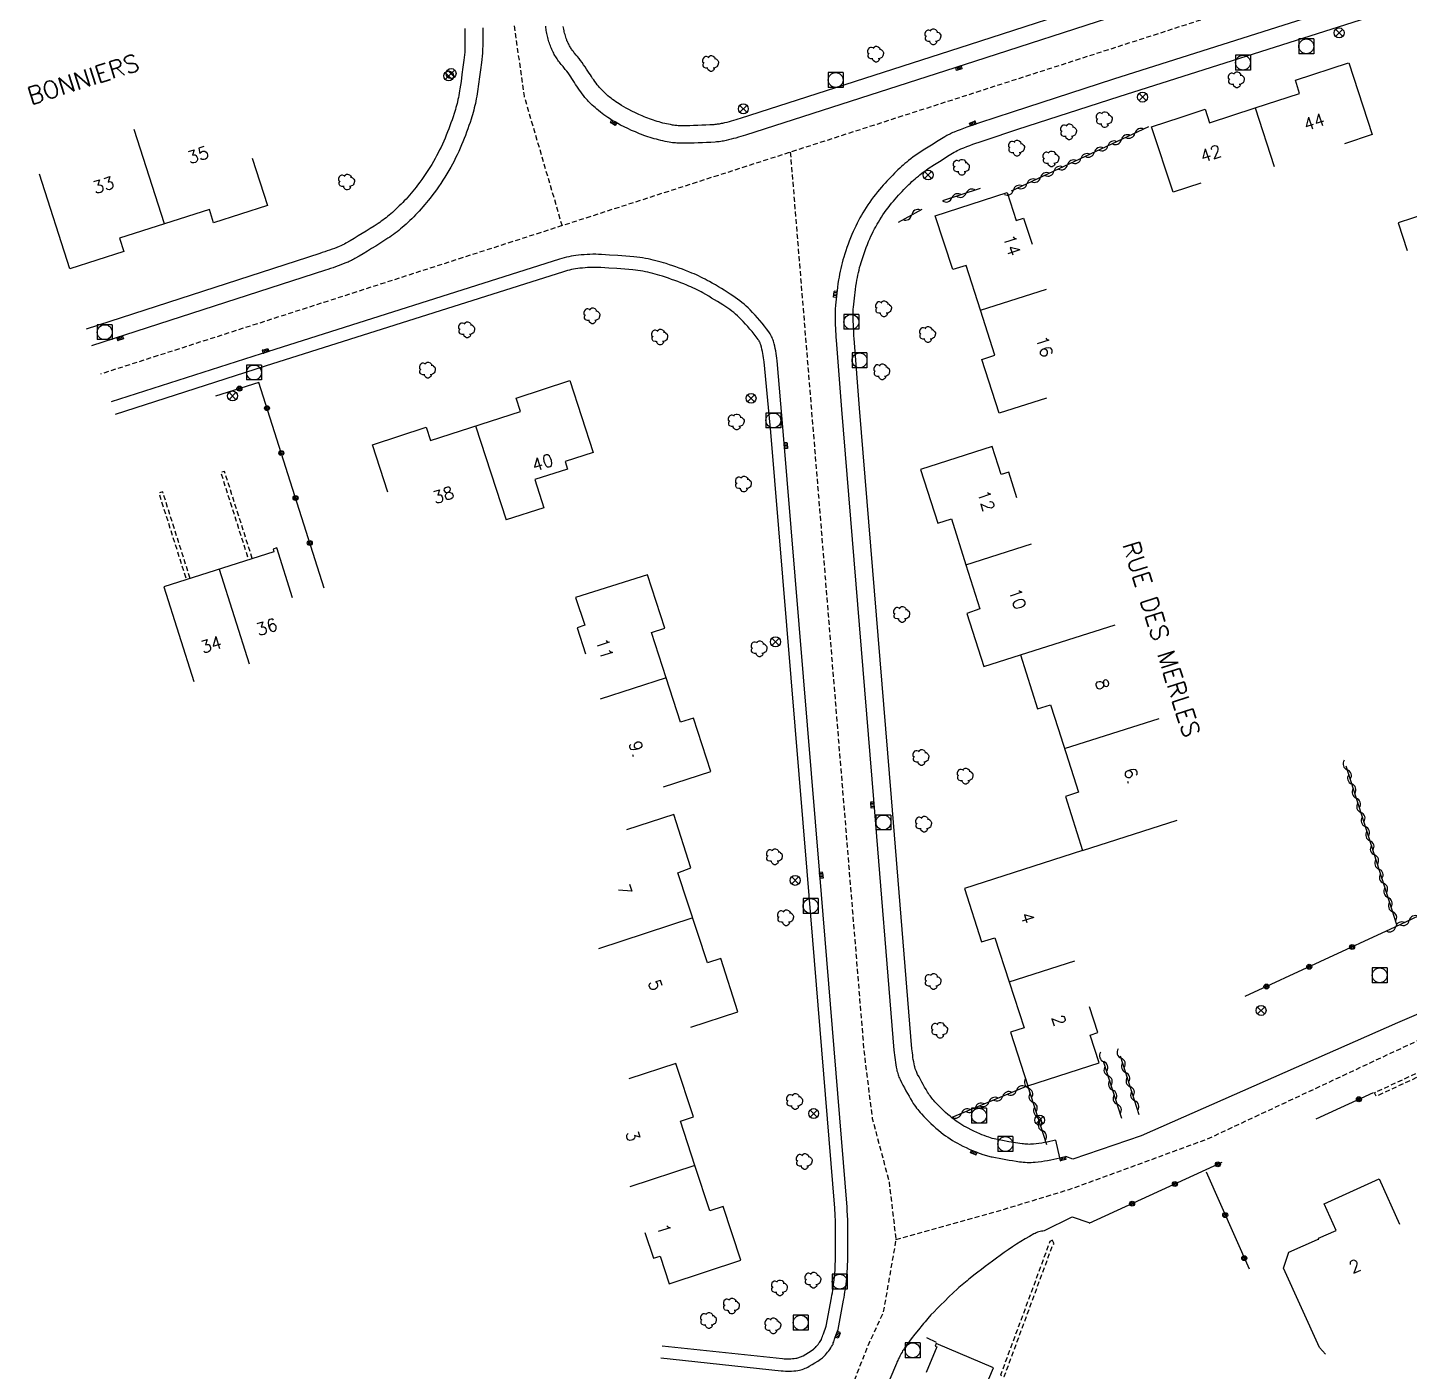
# Model space of a CAD drawing. Header units: millimetres. Extents: x 111000 to 112001, y 129999 to 131000.
# Drawn here: x 111517.4 to 111656.5, y 130112.9 to 130248.2 of the extents above; entities that cross this region are included whole.
import ezdxf
from ezdxf.enums import TextEntityAlignment as Align

# ---------------------------------------------------------------- set-up
doc = ezdxf.new("R2010")
doc.units = ezdxf.units.MM
doc.linetypes.add('DASHED', pattern=[0.75, 0.5, -0.25])
doc.layers.get('0').update_dxf_attribs({"linetype": 'CONTINUOUS'})
for name, color, linetype in [('W0001', 6, 'DASHED'), ('W0008', 7, 'CONTINUOUS'), ('W0100', 7, 'CONTINUOUS'), ('W0112', 1, 'DASHED'), ('W0300', 7, 'CONTINUOUS'), ('W0310', 3, 'CONTINUOUS'), ('W0322', 7, 'CONTINUOUS'), ('W0400', 7, 'CONTINUOUS'), ('W0420', 7, 'CONTINUOUS'), ('W0469', 7, 'CONTINUOUS'), ('W0989', 7, 'CONTINUOUS'), ('W0991', 7, 'CONTINUOUS'), ('W1102', 7, 'CONTINUOUS')]:
    doc.layers.add(name, color=color, linetype=linetype)
doc.styles.get("Standard").update_dxf_attribs({"font": 'romans.shx', "width": 0.85})

# ---------------------------------------------------------------- blocks, each defined once
blk = doc.blocks.new('T420')
for p, q in [((0.75, 0.75), (-0.75, 0.75)), ((-0.75, 0.75), (-0.75, -0.75)), ((0.75, 0.75), (0.75, -0.75)), ((0.75, -0.75), (-0.75, -0.75))]:
    blk.add_line(p, q)
blk.add_ellipse((0, 0), major_axis=(-0.53, 0.53), ratio=1, start_param=3.926991, end_param=10.210176)
blk = doc.blocks.new('T400')
for p, q in [((-0.15, 0.3), (0.15, 0.3)), ((-0.15, -0.25), (-0.15, 0.3)), ((-0.15, 0.15), (0.15, 0.15)), ((-0.15, 0), (0.15, 0)), ((0.15, 0.3), (0.15, -0.25)), ((-0.15, -0.15), (0.15, -0.15)), ((-0.15, -0.25), (-0.15, -0.3)), ((-0.15, -0.3), (0.15, -0.3)), ((0.15, -0.3), (0.15, -0.25))]:
    blk.add_line(p, q)
blk = doc.blocks.new('T300')
for p, q in [((-0.8, 0.51), (-0.86, 0.34)), ((-0.86, 0.34), (-0.86, 0.17)), ((-0.86, 0.17), (-0.74, 0.06)), ((-0.69, 0.63), (-0.8, 0.51)), ((-0.8, -0.06), (-0.74, 0.06)), ((-0.74, 0.06), (-0.69, 0.11)), ((-0.57, 0.69), (-0.69, 0.63)), ((-0.46, 0.69), (-0.57, 0.69)), ((-0.29, 0.63), (-0.46, 0.69)), ((-0.29, 0.63), (-0.17, 0.74)), ((-0.23, 0.57), (-0.29, 0.63)), ((-0.17, 0.74), (-0.06, 0.8)), ((-0.06, 0.8), (0.06, 0.8)), ((0.06, 0.8), (0.23, 0.74)), ((0.23, 0.74), (0.34, 0.63)), ((0.34, 0.63), (0.4, 0.51)), ((0.46, 0.46), (0.34, 0.46)), ((0.4, 0.51), (0.4, 0.46)), ((0.57, 0.4), (0.46, 0.46)), ((0.57, 0.4), (0.69, 0.29)), ((0.69, 0.29), (0.74, 0.17)), ((0.74, 0.06), (0.69, -0.17)), ((0.74, 0.17), (0.74, 0.06)), ((-0.8, -0.17), (-0.8, -0.06)), ((-0.8, -0.23), (-0.8, -0.17)), ((-0.74, -0.34), (-0.8, -0.23)), ((-0.69, -0.4), (-0.74, -0.34)), ((-0.51, -0.46), (-0.69, -0.4)), ((-0.4, -0.46), (-0.51, -0.46)), ((-0.4, -0.46), (-0.34, -0.46)), ((-0.34, -0.46), (-0.34, -0.4)), ((-0.34, -0.51), (-0.34, -0.46)), ((-0.29, -0.63), (-0.34, -0.51)), ((-0.17, -0.74), (-0.29, -0.63)), ((-0.06, -0.8), (-0.17, -0.74)), ((0.06, -0.8), (-0.06, -0.8)), ((0.17, -0.74), (0.06, -0.8)), ((0.23, -0.69), (0.17, -0.74)), ((0.29, -0.46), (0.23, -0.46)), ((0.29, -0.63), (0.23, -0.69)), ((0.46, -0.4), (0.29, -0.46)), ((0.34, -0.51), (0.29, -0.63)), ((0.34, -0.51), (0.34, -0.46)), ((0.57, -0.34), (0.46, -0.4)), ((0.63, -0.29), (0.57, -0.34)), ((0.69, -0.17), (0.63, -0.29))]:
    blk.add_line(p, q)
blk = doc.blocks.new('t310o')
at = {"color": 0, "linetype": 'Continuous'}
for centre, start, end in [((-0.5, 0.38), 216.8699, 323.1304), ((0.5, -0.37), 36.8699, 143.1303)]:
    blk.add_arc(centre, 0.625, start, end, dxfattribs=at)
blk = doc.blocks.new('t322o')
at = {"color": 0, "linetype": 'Continuous'}
for radius in [0.25, 0.15]:
    blk.add_circle((0, 0), radius, dxfattribs=at)
blk = doc.blocks.new('T469')
at = {"color": 0, "linetype": 'Continuous', "flags": 128}
for points in [[(-0.35, 0.35), (0.35, -0.35)], [(-0.35, -0.35), (0.35, 0.35)]]:
    blk.add_lwpolyline(points, dxfattribs=at)
at = {"color": 0, "linetype": 'Continuous'}
blk.add_circle((0, 0), 0.5, dxfattribs=at)

msp = doc.modelspace()

# ---------------------------------------------------------------- linework, layer by layer
at = {"layer": 'W0001', "flags": 128}
for points in [[(111856.39, 130285.29), (111815.18, 130292.75), (111796.51, 130295.05), (111791.85, 130295.08), (111781.75, 130294.33), (111772.28, 130292.6), (111762.96, 130289.95), (111716.38, 130274.98), (111611.76, 130241.31), (111547.17, 130220.5), (111524.71, 130213.29)], [(111604.77, 130126.14), (111614.76, 130128.93), (111622.22, 130131.19), (111636.1, 130136.26), (111658.3, 130146.65), (111674.67, 130153.71), (111686.1, 130159.33), (111709.58, 130170.4), (111712.23, 130171.65), (111713.79, 130172.32), (111721.79, 130175.19), (111728.62, 130176.11), (111731.23, 130176.85), (111730.59, 130178.73), (111736.84, 130180.55), (111744.61, 130182.8), (111749.47, 130185.55), (111752.51, 130190.05), (111753.79, 130194.16), (111755.3, 130198.39), (111759.48, 130215.96), (111761.72, 130222.97), (111764.43, 130229.57), (111767.46, 130235.16), (111779.43, 130252.07), (111792.17, 130267.81), (111801.76, 130279.77), (111804.73, 130284.11), (111806.26, 130287.11), (111808.53, 130289.96), (111809.85, 130291.74), (111811.47, 130293.21)], [(111566.34, 130248.35), (111567.34, 130241.26), (111571.16, 130228.23)], [(111594.14, 130235.63), (111601.56, 130144.97), (111602.39, 130138.34), (111604.08, 130131.96), (111604.77, 130126.14), (111603.49, 130118.79), (111601.94, 130115.45), (111597.5, 130104.1), (111583.9, 130071.89)]]:
    msp.add_lwpolyline(points, dxfattribs=at)
at = {"layer": 'W0008', "flags": 128}
for points in [[(111655.73, 130260.57), (111612.15, 130246.45), (111589.1, 130239.02), (111588.87, 130238.95), (111588.65, 130238.89), (111588.43, 130238.82), (111588.2, 130238.76), (111587.98, 130238.7), (111587.75, 130238.64), (111587.53, 130238.58), (111587.3, 130238.53), (111587.19, 130238.51), (111587.09, 130238.49), (111586.98, 130238.47), (111586.87, 130238.45), (111586.77, 130238.44), (111586.66, 130238.42), (111586.55, 130238.41), (111586.44, 130238.4), (111586.04, 130238.38), (111585.63, 130238.36), (111585.23, 130238.34), (111584.82, 130238.32), (111584.41, 130238.31), (111584.01, 130238.3), (111583.6, 130238.29), (111583.2, 130238.29), (111583.08, 130238.29), (111582.96, 130238.29), (111582.85, 130238.3), (111582.73, 130238.31), (111582.61, 130238.32), (111582.5, 130238.33), (111582.38, 130238.35), (111582.27, 130238.37), (111582.07, 130238.41), (111581.88, 130238.44), (111581.69, 130238.48), (111581.5, 130238.53), (111581.31, 130238.57), (111581.12, 130238.62), (111580.93, 130238.68), (111580.75, 130238.73), (111580.55, 130238.79), (111580.36, 130238.85), (111580.17, 130238.92), (111579.98, 130238.99), (111579.79, 130239.06), (111579.61, 130239.13), (111579.42, 130239.2), (111579.23, 130239.28), (111578.89, 130239.43), (111578.54, 130239.59), (111578.2, 130239.76), (111577.87, 130239.93), (111577.62, 130240.06), (111577.38, 130240.2), (111577.14, 130240.34), (111576.91, 130240.49), (111576.74, 130240.6), (111576.58, 130240.71), (111576.41, 130240.83), (111576.25, 130240.95), (111576.09, 130241.07), (111575.94, 130241.19), (111575.78, 130241.32), (111575.63, 130241.45), (111575.52, 130241.54), (111575.42, 130241.64), (111575.32, 130241.74), (111575.22, 130241.84), (111575.12, 130241.94), (111575.02, 130242.05), (111574.93, 130242.16), (111574.84, 130242.27), (111574.71, 130242.42), (111574.59, 130242.58), (111574.47, 130242.74), (111574.35, 130242.91), (111574.23, 130243.07), (111574.12, 130243.24), (111574.01, 130243.41), (111573.9, 130243.58), (111573.77, 130243.8), (111573.63, 130244.01), (111573.48, 130244.23), (111573.33, 130244.44), (111573.18, 130244.65), (111573.03, 130244.86), (111572.87, 130245.06), (111572.71, 130245.26), (111572.6, 130245.39), (111572.42, 130245.61), (111572.36, 130245.68), (111572.3, 130245.76), (111572.24, 130245.84), (111572.18, 130245.92), (111572.12, 130246), (111572.07, 130246.08), (111572.02, 130246.16), (111571.97, 130246.25), (111571.92, 130246.33), (111571.87, 130246.42), (111571.83, 130246.51), (111571.78, 130246.6), (111571.74, 130246.68), (111571.7, 130246.77), (111571.66, 130246.86), (111571.63, 130246.96), (111571.63, 130246.96), (111571.58, 130247.08), (111571.54, 130247.21), (111571.5, 130247.34), (111571.46, 130247.48), (111571.42, 130247.61), (111571.39, 130247.74), (111571.36, 130247.87), (111571.33, 130248.01), (111571.31, 130248.14), (111571.29, 130248.28)], [(111656.27, 130258.89), (111612.69, 130244.77), (111589.64, 130237.35), (111589.39, 130237.27), (111589.15, 130237.2), (111588.91, 130237.13), (111588.67, 130237.06), (111588.42, 130237), (111588.18, 130236.93), (111587.93, 130236.87), (111587.69, 130236.82), (111587.55, 130236.79), (111587.41, 130236.76), (111587.27, 130236.73), (111587.13, 130236.71), (111586.99, 130236.69), (111586.85, 130236.68), (111586.7, 130236.66), (111586.56, 130236.65), (111586.14, 130236.62), (111585.72, 130236.6), (111585.3, 130236.58), (111584.88, 130236.56), (111584.46, 130236.55), (111584.04, 130236.54), (111583.62, 130236.53), (111583.2, 130236.53), (111583.04, 130236.53), (111582.89, 130236.54), (111582.73, 130236.55), (111582.58, 130236.56), (111582.42, 130236.57), (111582.27, 130236.59), (111582.11, 130236.61), (111581.96, 130236.64), (111581.74, 130236.68), (111581.53, 130236.72), (111581.31, 130236.77), (111581.09, 130236.82), (111580.88, 130236.87), (111580.66, 130236.93), (111580.45, 130236.99), (111580.24, 130237.05), (111580.02, 130237.11), (111579.81, 130237.18), (111579.59, 130237.26), (111579.38, 130237.33), (111579.17, 130237.41), (111578.96, 130237.49), (111578.75, 130237.58), (111578.54, 130237.67), (111578.16, 130237.83), (111577.79, 130238.01), (111577.42, 130238.19), (111577.05, 130238.37), (111576.77, 130238.52), (111576.5, 130238.68), (111576.22, 130238.84), (111575.95, 130239.01), (111575.76, 130239.14), (111575.57, 130239.27), (111575.38, 130239.4), (111575.2, 130239.54), (111575.02, 130239.68), (111574.84, 130239.82), (111574.66, 130239.97), (111574.48, 130240.12), (111574.35, 130240.24), (111574.21, 130240.36), (111574.08, 130240.48), (111573.96, 130240.61), (111573.83, 130240.74), (111573.71, 130240.88), (111573.59, 130241.01), (111573.47, 130241.15), (111573.33, 130241.33), (111573.19, 130241.52), (111573.05, 130241.7), (111572.91, 130241.89), (111572.78, 130242.08), (111572.65, 130242.27), (111572.53, 130242.46), (111572.41, 130242.66), (111572.28, 130242.85), (111572.16, 130243.04), (111572.03, 130243.23), (111571.9, 130243.42), (111571.77, 130243.61), (111571.63, 130243.79), (111571.49, 130243.97), (111571.35, 130244.15), (111571.26, 130244.26), (111571.07, 130244.48), (111570.98, 130244.59), (111570.9, 130244.69), (111570.82, 130244.8), (111570.74, 130244.91), (111570.66, 130245.02), (111570.59, 130245.13), (111570.52, 130245.25), (111570.45, 130245.36), (111570.38, 130245.48), (111570.32, 130245.6), (111570.26, 130245.71), (111570.2, 130245.84), (111570.14, 130245.96), (111570.09, 130246.08), (111570.03, 130246.2), (111569.99, 130246.33), (111569.93, 130246.47), (111569.89, 130246.61), (111569.84, 130246.74), (111569.8, 130246.88), (111569.76, 130247.02), (111569.72, 130247.17), (111569.69, 130247.31), (111569.65, 130247.45), (111569.62, 130247.59), (111569.6, 130247.74), (111569.57, 130247.88), (111569.55, 130248.03), (111569.53, 130248.17), (111569.52, 130248.32)], [(111655.37, 130252.1), (111626.68, 130242.99), (111616.46, 130239.68), (111613.19, 130238.6), (111612.87, 130238.49), (111612.54, 130238.37), (111612.22, 130238.26), (111611.9, 130238.14), (111611.57, 130238.02), (111611.25, 130237.9), (111610.93, 130237.78), (111610.62, 130237.65), (111610.49, 130237.6), (111610.37, 130237.55), (111610.25, 130237.49), (111610.14, 130237.43), (111610.02, 130237.37), (111609.9, 130237.31), (111609.79, 130237.25), (111609.68, 130237.18), (111609.01, 130236.77), (111608.34, 130236.35), (111607.68, 130235.93), (111607.02, 130235.5), (111606.77, 130235.33), (111606.52, 130235.15), (111606.28, 130234.97), (111606.04, 130234.79), (111605.86, 130234.64), (111605.68, 130234.49), (111605.5, 130234.33), (111605.33, 130234.18), (111605.15, 130234.02), (111604.98, 130233.86), (111604.81, 130233.69), (111604.64, 130233.53), (111604.45, 130233.33), (111604.25, 130233.13), (111604.06, 130232.93), (111603.87, 130232.73), (111603.68, 130232.52), (111603.5, 130232.31), (111603.31, 130232.1), (111603.13, 130231.89), (111602.92, 130231.64), (111602.72, 130231.39), (111602.52, 130231.13), (111602.33, 130230.87), (111602.14, 130230.61), (111601.96, 130230.34), (111601.78, 130230.07), (111601.61, 130229.8), (111601.45, 130229.54), (111601.29, 130229.28), (111601.14, 130229.01), (111601, 130228.75), (111600.86, 130228.48), (111600.73, 130228.2), (111600.6, 130227.93), (111600.47, 130227.65), (111600.34, 130227.33), (111600.21, 130227.01), (111600.08, 130226.69), (111599.96, 130226.37), (111599.84, 130226.04), (111599.73, 130225.71), (111599.62, 130225.39), (111599.52, 130225.06), (111599.44, 130224.78), (111599.36, 130224.49), (111599.29, 130224.21), (111599.22, 130223.92), (111599.16, 130223.64), (111599.1, 130223.35), (111599.05, 130223.06), (111599, 130222.77), (111598.94, 130222.4), (111598.89, 130222.02), (111598.79, 130221.12), (111598.69, 130220.23), (111598.68, 130220.09), (111598.67, 130219.95), (111598.66, 130219.81), (111598.65, 130219.67), (111598.64, 130219.53), (111598.64, 130219.39), (111598.64, 130219.25), (111598.64, 130219.11), (111598.65, 130218.81), (111598.66, 130218.51), (111598.67, 130218.21), (111598.68, 130217.91), (111598.7, 130217.61), (111598.71, 130217.31), (111598.73, 130217.01), (111598.75, 130216.72), (111599.29, 130209.72), (111602.51, 130170.47), (111604.57, 130145.22), (111604.59, 130144.97), (111604.62, 130144.72), (111604.65, 130144.47), (111604.68, 130144.23), (111604.72, 130143.98), (111604.76, 130143.73), (111604.81, 130143.49), (111604.86, 130143.25), (111604.88, 130143.12), (111604.92, 130142.99), (111604.95, 130142.87), (111604.99, 130142.74), (111605.04, 130142.62), (111605.08, 130142.5), (111605.14, 130142.38), (111605.19, 130142.26), (111605.33, 130141.97), (111605.47, 130141.69), (111605.62, 130141.41), (111605.77, 130141.13), (111605.93, 130140.85), (111606.09, 130140.57), (111606.25, 130140.3), (111606.41, 130140.03), (111606.52, 130139.86), (111606.62, 130139.7), (111606.74, 130139.55), (111606.85, 130139.39), (111606.97, 130139.24), (111607.09, 130139.09), (111607.21, 130138.94), (111607.34, 130138.8), (111607.57, 130138.55), (111607.8, 130138.3), (111608.04, 130138.06), (111608.29, 130137.83), (111608.54, 130137.6), (111608.79, 130137.37), (111609.05, 130137.15), (111609.31, 130136.94), (111609.54, 130136.77), (111609.76, 130136.6), (111609.99, 130136.44), (111610.23, 130136.28), (111610.47, 130136.13), (111610.71, 130135.99), (111610.96, 130135.85), (111611.2, 130135.72), (111611.52, 130135.56), (111611.84, 130135.41), (111612.16, 130135.26), (111612.48, 130135.12), (111612.74, 130135.01), (111613, 130134.9), (111613.26, 130134.81), (111613.52, 130134.71), (111613.64, 130134.67), (111613.76, 130134.64), (111613.88, 130134.6), (111613.99, 130134.57), (111614.11, 130134.54), (111614.23, 130134.51), (111614.35, 130134.48), (111614.47, 130134.46), (111614.81, 130134.39), (111615.15, 130134.33), (111615.49, 130134.26), (111615.83, 130134.2), (111616.17, 130134.15), (111616.52, 130134.09), (111616.86, 130134.03), (111617.2, 130133.98), (111617.4, 130133.96), (111617.59, 130133.94), (111617.79, 130133.92), (111617.99, 130133.91), (111618.19, 130133.91), (111618.39, 130133.91), (111618.58, 130133.92), (111618.78, 130133.94), (111619.1, 130133.97), (111619.41, 130134.01), (111619.73, 130134.06), (111620.04, 130134.11), (111620.35, 130134.17), (111620.66, 130134.23), (111620.97, 130134.3), (111621.28, 130134.38), (111620.88, 130136.14)], [(111620.83, 130136.15), (111620.56, 130136.08), (111620.28, 130136.02), (111620, 130135.96), (111619.73, 130135.91), (111619.45, 130135.86), (111619.17, 130135.82), (111618.89, 130135.79), (111618.61, 130135.76), (111618.46, 130135.75), (111618.32, 130135.74), (111618.18, 130135.73), (111618.04, 130135.74), (111617.89, 130135.74), (111617.75, 130135.75), (111617.61, 130135.77), (111617.47, 130135.79), (111616.81, 130135.89), (111616.15, 130136), (111615.49, 130136.12), (111614.83, 130136.25), (111614.65, 130136.29), (111614.47, 130136.33), (111614.29, 130136.38), (111614.11, 130136.44), (111613.89, 130136.52), (111613.66, 130136.61), (111613.43, 130136.7), (111613.21, 130136.79), (111612.91, 130136.92), (111612.62, 130137.06), (111612.33, 130137.2), (111612.04, 130137.35), (111611.83, 130137.46), (111611.62, 130137.57), (111611.42, 130137.69), (111611.22, 130137.82), (111611.02, 130137.95), (111610.83, 130138.08), (111610.64, 130138.22), (111610.45, 130138.37), (111610.22, 130138.56), (111609.99, 130138.75), (111609.76, 130138.95), (111609.54, 130139.16), (111609.32, 130139.37), (111609.11, 130139.58), (111608.9, 130139.8), (111608.69, 130140.02), (111608.59, 130140.13), (111608.5, 130140.25), (111608.4, 130140.37), (111608.31, 130140.49), (111608.22, 130140.61), (111608.13, 130140.73), (111608.05, 130140.86), (111607.96, 130140.99), (111607.81, 130141.24), (111607.66, 130141.49), (111607.51, 130141.75), (111607.37, 130142), (111607.23, 130142.26), (111607.1, 130142.52), (111606.96, 130142.78), (111606.84, 130143.05), (111606.8, 130143.12), (111606.77, 130143.19), (111606.75, 130143.26), (111606.72, 130143.33), (111606.7, 130143.4), (111606.68, 130143.47), (111606.66, 130143.55), (111606.64, 130143.62), (111606.6, 130143.84), (111606.56, 130144.05), (111606.52, 130144.27), (111606.49, 130144.49), (111606.46, 130144.71), (111606.43, 130144.93), (111606.41, 130145.14), (111606.39, 130145.36), (111604.32, 130170.62), (111604.32, 130170.62), (111601.11, 130209.86), (111600.57, 130216.86), (111600.55, 130217.14), (111600.53, 130217.43), (111600.52, 130217.71), (111600.5, 130218), (111600.49, 130218.28), (111600.48, 130218.57), (111600.47, 130218.85), (111600.47, 130219.14), (111600.47, 130219.36), (111600.47, 130219.59), (111600.48, 130219.82), (111600.51, 130220.04), (111600.6, 130220.92), (111600.7, 130221.8), (111600.75, 130222.14), (111600.8, 130222.49), (111600.84, 130222.75), (111600.89, 130223), (111600.94, 130223.26), (111601, 130223.52), (111601.06, 130223.77), (111601.12, 130224.02), (111601.19, 130224.28), (111601.27, 130224.53), (111601.36, 130224.83), (111601.46, 130225.14), (111601.56, 130225.44), (111601.67, 130225.74), (111601.78, 130226.04), (111601.9, 130226.33), (111602.02, 130226.63), (111602.15, 130226.92), (111602.26, 130227.17), (111602.37, 130227.41), (111602.49, 130227.66), (111602.61, 130227.9), (111602.74, 130228.13), (111602.87, 130228.37), (111603.01, 130228.6), (111603.15, 130228.83), (111603.31, 130229.08), (111603.47, 130229.32), (111603.63, 130229.56), (111603.8, 130229.8), (111603.98, 130230.03), (111604.16, 130230.26), (111604.34, 130230.49), (111604.52, 130230.71), (111604.69, 130230.91), (111604.86, 130231.1), (111605.04, 130231.3), (111605.21, 130231.49), (111605.39, 130231.68), (111605.57, 130231.87), (111605.75, 130232.05), (111605.93, 130232.24), (111606.08, 130232.38), (111606.23, 130232.53), (111606.39, 130232.68), (111606.55, 130232.82), (111606.7, 130232.96), (111606.86, 130233.1), (111607.03, 130233.23), (111607.19, 130233.37), (111607.39, 130233.53), (111607.6, 130233.68), (111607.81, 130233.83), (111608.02, 130233.98), (111608.67, 130234.4), (111609.32, 130234.81), (111609.97, 130235.22), (111610.62, 130235.62), (111610.79, 130235.72), (111610.95, 130235.8), (111611.12, 130235.88), (111611.3, 130235.96), (111611.6, 130236.08), (111611.91, 130236.2), (111612.22, 130236.32), (111612.52, 130236.43), (111612.83, 130236.54), (111613.14, 130236.65), (111613.46, 130236.76), (111613.77, 130236.86), (111617.03, 130237.95), (111627.24, 130241.25), (111655.76, 130250.31)], [(111561.39, 130248.1), (111561.39, 130247.57), (111561.39, 130247.04), (111561.38, 130246.5), (111561.37, 130245.97), (111561.36, 130245.7), (111561.34, 130245.43), (111561.31, 130245.16), (111561.28, 130244.9), (111561.19, 130244.18), (111561.09, 130243.46), (111560.99, 130242.74), (111560.88, 130242.03), (111560.85, 130241.8), (111560.81, 130241.58), (111560.77, 130241.35), (111560.73, 130241.13), (111560.68, 130240.93), (111560.64, 130240.72), (111560.59, 130240.52), (111560.54, 130240.32), (111560.48, 130240.12), (111560.43, 130239.92), (111560.37, 130239.72), (111560.3, 130239.52), (111560.2, 130239.21), (111560.09, 130238.9), (111559.98, 130238.59), (111559.87, 130238.28), (111559.75, 130237.97), (111559.64, 130237.67), (111559.51, 130237.36), (111559.39, 130237.06), (111559.26, 130236.75), (111559.13, 130236.45), (111558.99, 130236.15), (111558.84, 130235.86), (111558.69, 130235.56), (111558.54, 130235.27), (111558.38, 130234.99), (111558.22, 130234.7), (111558.04, 130234.39), (111557.85, 130234.08), (111557.65, 130233.78), (111557.46, 130233.48), (111557.26, 130233.18), (111557.05, 130232.89), (111556.84, 130232.6), (111556.62, 130232.31), (111556.46, 130232.11), (111556.3, 130231.9), (111556.14, 130231.7), (111555.97, 130231.5), (111555.8, 130231.31), (111555.63, 130231.11), (111555.46, 130230.92), (111555.28, 130230.73), (111555.12, 130230.56), (111554.95, 130230.39), (111554.78, 130230.22), (111554.61, 130230.05), (111554.44, 130229.89), (111554.26, 130229.73), (111554.09, 130229.57), (111553.91, 130229.41), (111553.76, 130229.28), (111553.6, 130229.16), (111553.45, 130229.04), (111553.29, 130228.92), (111553.13, 130228.8), (111552.97, 130228.68), (111552.81, 130228.57), (111552.64, 130228.46), (111552.25, 130228.2), (111551.85, 130227.95), (111551.45, 130227.69), (111551.04, 130227.44), (111550.64, 130227.2), (111550.23, 130226.95), (111549.82, 130226.71), (111549.41, 130226.47), (111549.25, 130226.38), (111549.08, 130226.29), (111548.9, 130226.21), (111548.73, 130226.14), (111548.49, 130226.05), (111548.25, 130225.95), (111548.01, 130225.86), (111547.76, 130225.77), (111547.52, 130225.69), (111547.28, 130225.6), (111547.03, 130225.52), (111546.79, 130225.44), (111523.25, 130217.83)], [(111563.18, 130248.14), (111563.18, 130247.58), (111563.18, 130247.02), (111563.18, 130246.46), (111563.16, 130245.91), (111563.15, 130245.6), (111563.12, 130245.29), (111563.1, 130244.98), (111563.06, 130244.67), (111562.96, 130243.94), (111562.86, 130243.21), (111562.76, 130242.49), (111562.66, 130241.76), (111562.62, 130241.52), (111562.58, 130241.27), (111562.53, 130241.02), (111562.48, 130240.78), (111562.44, 130240.55), (111562.38, 130240.32), (111562.33, 130240.09), (111562.27, 130239.86), (111562.21, 130239.64), (111562.15, 130239.41), (111562.08, 130239.19), (111562.01, 130238.97), (111561.9, 130238.64), (111561.78, 130238.31), (111561.67, 130237.98), (111561.55, 130237.66), (111561.43, 130237.33), (111561.3, 130237.01), (111561.18, 130236.69), (111561.04, 130236.37), (111560.9, 130236.04), (111560.76, 130235.71), (111560.61, 130235.38), (111560.45, 130235.06), (111560.29, 130234.74), (111560.12, 130234.42), (111559.95, 130234.11), (111559.77, 130233.8), (111559.57, 130233.46), (111559.37, 130233.13), (111559.16, 130232.81), (111558.95, 130232.48), (111558.73, 130232.16), (111558.51, 130231.85), (111558.28, 130231.53), (111558.05, 130231.23), (111557.87, 130231), (111557.7, 130230.78), (111557.52, 130230.56), (111557.34, 130230.35), (111557.16, 130230.13), (111556.97, 130229.92), (111556.78, 130229.71), (111556.59, 130229.5), (111556.41, 130229.31), (111556.23, 130229.13), (111556.04, 130228.94), (111555.85, 130228.76), (111555.66, 130228.58), (111555.47, 130228.4), (111555.27, 130228.23), (111555.08, 130228.05), (111554.9, 130227.91), (111554.73, 130227.76), (111554.55, 130227.62), (111554.37, 130227.49), (111554.19, 130227.35), (111554, 130227.22), (111553.82, 130227.09), (111553.63, 130226.96), (111553.22, 130226.7), (111552.81, 130226.43), (111552.4, 130226.17), (111551.98, 130225.92), (111551.57, 130225.66), (111551.15, 130225.41), (111550.73, 130225.16), (111550.31, 130224.92), (111550.2, 130224.86), (111550.08, 130224.8), (111549.97, 130224.74), (111549.86, 130224.68), (111549.74, 130224.63), (111549.63, 130224.57), (111549.51, 130224.52), (111549.39, 130224.48), (111549.14, 130224.38), (111548.88, 130224.28), (111548.63, 130224.18), (111548.37, 130224.09), (111548.11, 130224), (111547.86, 130223.91), (111547.6, 130223.82), (111547.34, 130223.74), (111523.8, 130216.12)], [(111581.1, 130114.22), (111593.22, 130112.93), (111593.43, 130112.91), (111593.64, 130112.9), (111593.85, 130112.89), (111594.06, 130112.89), (111594.27, 130112.9), (111594.49, 130112.92), (111594.7, 130112.94), (111594.91, 130112.97), (111595.05, 130113), (111595.2, 130113.03), (111595.35, 130113.07), (111595.49, 130113.12), (111595.63, 130113.18), (111595.77, 130113.24), (111595.91, 130113.3), (111596.04, 130113.38), (111596.33, 130113.55), (111596.62, 130113.73), (111596.91, 130113.91), (111597.19, 130114.1), (111597.29, 130114.17), (111597.38, 130114.25), (111597.47, 130114.33), (111597.55, 130114.41), (111597.67, 130114.54), (111597.79, 130114.67), (111597.9, 130114.81), (111598.01, 130114.95), (111598.11, 130115.09), (111598.21, 130115.23), (111598.3, 130115.37), (111598.39, 130115.52), (111598.42, 130115.57), (111598.44, 130115.62), (111598.46, 130115.68), (111598.47, 130115.73), (111598.51, 130115.85), (111598.54, 130115.98), (111598.58, 130116.1), (111598.63, 130116.22), (111598.96, 130117.08), (111599.51, 130120.05), (111599.55, 130120.32), (111599.6, 130120.59), (111599.64, 130120.87), (111599.68, 130121.14), (111599.72, 130121.41), (111599.76, 130121.69), (111599.79, 130121.96), (111599.82, 130122.24), (111599.84, 130122.48), (111599.86, 130122.72), (111599.88, 130122.95), (111599.89, 130123.19), (111599.9, 130123.43), (111599.91, 130123.67), (111599.92, 130123.91), (111599.92, 130124.15), (111599.93, 130125.28), (111599.93, 130126.4), (111599.93, 130126.98), (111599.93, 130127.55), (111599.93, 130127.78), (111599.92, 130128.01), (111599.92, 130128.23), (111599.91, 130128.46), (111599.9, 130128.7), (111599.88, 130128.93), (111599.87, 130129.17), (111599.85, 130129.4), (111597.07, 130163.34), (111593.42, 130207.54), (111592.82, 130214.63), (111592.79, 130214.88), (111592.76, 130215.13), (111592.72, 130215.37), (111592.68, 130215.62), (111592.63, 130215.86), (111592.57, 130216.1), (111592.51, 130216.35), (111592.44, 130216.59), (111592.4, 130216.72), (111592.36, 130216.84), (111592.3, 130216.97), (111592.25, 130217.09), (111592.19, 130217.21), (111592.12, 130217.33), (111592.05, 130217.44), (111591.97, 130217.56), (111591.75, 130217.85), (111591.54, 130218.13), (111591.31, 130218.41), (111591.08, 130218.69), (111590.84, 130218.96), (111590.6, 130219.23), (111590.35, 130219.49), (111590.1, 130219.75), (111589.9, 130219.95), (111589.7, 130220.14), (111589.49, 130220.32), (111589.27, 130220.5), (111589.06, 130220.67), (111588.83, 130220.84), (111588.6, 130221.01), (111588.37, 130221.16), (111588.37, 130221.16), (111588.08, 130221.35), (111587.79, 130221.54), (111587.49, 130221.73), (111587.2, 130221.91), (111586.9, 130222.09), (111586.6, 130222.27), (111586.29, 130222.44), (111585.99, 130222.61), (111585.77, 130222.73), (111585.56, 130222.84), (111585.34, 130222.95), (111585.12, 130223.06), (111584.9, 130223.17), (111584.68, 130223.27), (111584.46, 130223.37), (111584.23, 130223.46), (111583.92, 130223.59), (111583.6, 130223.72), (111583.28, 130223.84), (111582.95, 130223.96), (111582.63, 130224.08), (111582.31, 130224.19), (111581.98, 130224.3), (111581.65, 130224.41), (111581.39, 130224.48), (111581.14, 130224.56), (111580.88, 130224.63), (111580.61, 130224.7), (111580.35, 130224.77), (111580.09, 130224.83), (111579.82, 130224.88), (111579.56, 130224.94), (111579.27, 130224.99), (111578.98, 130225.03), (111578.69, 130225.07), (111578.4, 130225.1), (111577.59, 130225.17), (111576.77, 130225.23), (111575.95, 130225.28), (111575.13, 130225.33), (111574.84, 130225.34), (111574.55, 130225.35), (111574.26, 130225.35), (111573.97, 130225.34), (111573.68, 130225.33), (111573.39, 130225.31), (111573.1, 130225.29), (111572.81, 130225.26), (111572.56, 130225.23), (111572.32, 130225.19), (111572.08, 130225.15), (111571.84, 130225.1), (111571.6, 130225.05), (111571.37, 130224.99), (111571.13, 130224.92), (111570.9, 130224.85), (111540.89, 130215.33), (111525.77, 130210.48)], [(111581.23, 130115.45), (111593.35, 130114.16), (111593.52, 130114.15), (111593.69, 130114.14), (111593.86, 130114.13), (111594.03, 130114.14), (111594.2, 130114.14), (111594.37, 130114.16), (111594.54, 130114.17), (111594.71, 130114.2), (111594.8, 130114.21), (111594.9, 130114.24), (111594.99, 130114.26), (111595.08, 130114.29), (111595.17, 130114.32), (111595.25, 130114.36), (111595.34, 130114.4), (111595.42, 130114.45), (111595.69, 130114.61), (111595.96, 130114.78), (111596.23, 130114.95), (111596.49, 130115.12), (111596.53, 130115.16), (111596.58, 130115.19), (111596.62, 130115.23), (111596.66, 130115.27), (111596.75, 130115.37), (111596.84, 130115.48), (111596.93, 130115.58), (111597.02, 130115.7), (111597.09, 130115.79), (111597.16, 130115.89), (111597.22, 130115.99), (111597.29, 130116.09), (111597.33, 130116.24), (111597.37, 130116.38), (111597.42, 130116.52), (111597.47, 130116.66), (111597.76, 130117.42), (111598.29, 130120.27), (111598.33, 130120.53), (111598.38, 130120.79), (111598.42, 130121.05), (111598.46, 130121.31), (111598.49, 130121.58), (111598.52, 130121.84), (111598.56, 130122.1), (111598.58, 130122.36), (111598.6, 130122.59), (111598.62, 130122.81), (111598.64, 130123.04), (111598.65, 130123.26), (111598.66, 130123.48), (111598.67, 130123.71), (111598.68, 130123.93), (111598.68, 130124.16), (111598.69, 130125.28), (111598.69, 130126.41), (111598.69, 130126.98), (111598.69, 130127.55), (111598.69, 130127.76), (111598.68, 130127.98), (111598.68, 130128.19), (111598.67, 130128.41), (111598.66, 130128.63), (111598.64, 130128.85), (111598.63, 130129.08), (111598.61, 130129.3), (111595.83, 130163.23), (111592.18, 130207.44), (111591.5, 130214.51), (111591.48, 130214.72), (111591.45, 130214.94), (111591.42, 130215.16), (111591.38, 130215.37), (111591.33, 130215.58), (111591.29, 130215.8), (111591.23, 130216.01), (111591.17, 130216.22), (111591.15, 130216.29), (111591.12, 130216.37), (111591.09, 130216.44), (111591.06, 130216.51), (111591.02, 130216.58), (111590.99, 130216.65), (111590.94, 130216.72), (111590.9, 130216.78), (111590.9, 130216.78), (111590.7, 130217.05), (111590.5, 130217.31), (111590.29, 130217.58), (111590.07, 130217.83), (111589.85, 130218.09), (111589.63, 130218.33), (111589.4, 130218.58), (111589.17, 130218.82), (111588.99, 130218.99), (111588.81, 130219.16), (111588.63, 130219.32), (111588.44, 130219.48), (111588.24, 130219.63), (111588.05, 130219.78), (111587.85, 130219.92), (111587.64, 130220.06), (111587.36, 130220.25), (111587.08, 130220.43), (111586.8, 130220.61), (111586.51, 130220.78), (111586.22, 130220.95), (111585.93, 130221.12), (111585.64, 130221.29), (111585.35, 130221.46), (111585.15, 130221.56), (111584.95, 130221.67), (111584.75, 130221.77), (111584.55, 130221.87), (111584.34, 130221.97), (111584.14, 130222.06), (111583.93, 130222.15), (111583.72, 130222.24), (111583.42, 130222.37), (111583.11, 130222.49), (111582.81, 130222.61), (111582.5, 130222.72), (111582.19, 130222.83), (111581.88, 130222.94), (111581.57, 130223.04), (111581.26, 130223.14), (111581.01, 130223.22), (111580.77, 130223.29), (111580.53, 130223.36), (111580.29, 130223.42), (111580.04, 130223.48), (111579.8, 130223.54), (111579.55, 130223.59), (111579.31, 130223.64), (111579.05, 130223.68), (111578.8, 130223.72), (111578.54, 130223.76), (111578.29, 130223.78), (111577.48, 130223.85), (111576.67, 130223.91), (111575.87, 130223.96), (111575.06, 130224.01), (111574.8, 130224.02), (111574.53, 130224.03), (111574.27, 130224.03), (111574.01, 130224.02), (111573.74, 130224.01), (111573.48, 130223.99), (111573.22, 130223.97), (111572.96, 130223.94), (111572.75, 130223.92), (111572.53, 130223.89), (111572.33, 130223.85), (111572.12, 130223.81), (111571.91, 130223.76), (111571.7, 130223.71), (111571.5, 130223.65), (111571.3, 130223.59), (111541.29, 130214.08), (111526.17, 130209.23)], [(111686.06, 130164.36), (111685.18, 130161.38), (111679.08, 130158.2), (111655.26, 130147.96), (111629.47, 130136.58), (111622.57, 130134.23), (111621.86, 130134.5)], [(111624.21, 130127.84), (111622.56, 130128.4), (111622.41, 130128.37), (111619.7, 130127.01), (111619.7, 130127.01), (111619.7, 130127.01), (111619.56, 130127), (111619.43, 130126.98), (111619.29, 130126.95), (111619.16, 130126.92), (111619.03, 130126.88), (111618.9, 130126.83), (111618.78, 130126.77), (111618.65, 130126.71), (111618.21, 130126.46), (111617.78, 130126.21), (111617.35, 130125.94), (111616.92, 130125.67), (111616.5, 130125.4), (111616.08, 130125.12), (111615.67, 130124.83), (111615.26, 130124.53), (111614.88, 130124.26), (111614.5, 130123.98), (111614.12, 130123.7), (111613.75, 130123.42), (111613.38, 130123.13), (111613.01, 130122.85), (111612.63, 130122.56), (111612.26, 130122.27), (111612.1, 130122.14), (111611.93, 130122), (111611.77, 130121.87), (111611.6, 130121.73), (111611.44, 130121.59), (111611.28, 130121.45), (111611.12, 130121.31), (111610.97, 130121.17), (111610.53, 130120.77), (111610.1, 130120.36), (111609.68, 130119.95), (111609.25, 130119.53), (111608.93, 130119.21), (111608.61, 130118.88), (111608.3, 130118.55), (111607.99, 130118.21), (111607.84, 130118.04), (111607.7, 130117.87), (111607.56, 130117.7), (111607.42, 130117.53), (111607.05, 130117.07), (111606.68, 130116.61), (111606.32, 130116.15), (111605.96, 130115.68), (111605.88, 130115.58), (111605.81, 130115.47), (111605.73, 130115.37), (111605.66, 130115.26), (111605.59, 130115.15), (111605.52, 130115.04), (111605.45, 130114.93), (111605.39, 130114.82), (111605.31, 130114.67), (111605.23, 130114.53), (111605.16, 130114.39), (111605.09, 130114.24), (111605.01, 130114.1), (111604.95, 130113.95), (111604.88, 130113.8), (111604.82, 130113.65), (111595.71, 130092.2)], [(111608.84, 130115.79), (111607.9, 130116.25)]]:
    msp.add_lwpolyline(points, dxfattribs=at)
at = {"layer": 'W0100', "flags": 128}
for points in [[(111635.47, 130232.53), (111632.67, 130231.61), (111630.5, 130238.18), (111633.47, 130239.16), (111635.91, 130239.96), (111636.35, 130238.6), (111640.93, 130240.09), (111645.4, 130241.54), (111644.98, 130242.88), (111650.33, 130244.63)], [(111650.38, 130244.63), (111652.73, 130237.41), (111649.92, 130236.49)], [(111539.98, 130235.02), (111541.51, 130230.26), (111536.09, 130228.53), (111535.67, 130229.86), (111526.61, 130226.96), (111527.04, 130225.62), (111521.62, 130223.89)], [(111619.93, 130210.88), (111615.18, 130209.34), (111613.42, 130214.75), (111614.74, 130215.19), (111613.29, 130219.71), (111611.83, 130224.24), (111610.5, 130223.82), (111608.72, 130229.22), (111615.96, 130231.56), (111616.88, 130228.76), (111617.63, 130229), (111618.48, 130226.37)], [(111666.99, 130188.73), (111671.75, 130190.27), (111670, 130195.68), (111668.64, 130195.24), (111667.14, 130199.88), (111665.73, 130204.26), (111667.04, 130204.74), (111665.4, 130209.85), (111668.98, 130211.06), (111667.25, 130216.42), (111665.93, 130216), (111662.97, 130225.09), (111664.31, 130225.53), (111662.55, 130230.87), (111655.34, 130228.53), (111656.25, 130225.73)], [(111553.62, 130201.41), (111552.07, 130206.17), (111557.49, 130207.93), (111557.92, 130206.61), (111566.97, 130209.53), (111566.54, 130210.87), (111571.95, 130212.63), (111574.28, 130205.4), (111571.47, 130204.49), (111571.72, 130203.73), (111568.41, 130202.66), (111569.33, 130199.83), (111565.52, 130198.6)], [(111616.95, 130200.83), (111616.13, 130203.43), (111615.35, 130203.18), (111614.45, 130206), (111607.26, 130203.68), (111608.98, 130198.29), (111610.35, 130198.72), (111611.82, 130194.1), (111613.23, 130189.65), (111611.91, 130189.2), (111613.62, 130183.83), (111617.3, 130185.01), (111619.03, 130179.58), (111620.34, 130180), (111621.1, 130177.61), (111623.15, 130171.18), (111621.83, 130170.76), (111623.55, 130165.33), (111611.67, 130161.48), (111613.4, 130156.12), (111614.74, 130156.52), (111616.18, 130152.08), (111617.67, 130147.46), (111616.31, 130147.02), (111618.05, 130141.63), (111625.24, 130143.93), (111624.33, 130146.74), (111625.11, 130146.99), (111624.27, 130149.59)], [(111544.04, 130190.75), (111542.45, 130195.79), (111542.07, 130195.67), (111542.15, 130195.4), (111531.07, 130191.88)], [(111581.38, 130171.74), (111586.14, 130173.28), (111584.4, 130178.63), (111583.07, 130178.24), (111581.63, 130182.69), (111580.15, 130187.27), (111581.51, 130187.71), (111579.75, 130193.09), (111572.53, 130190.8), (111573.45, 130188), (111572.67, 130187.75), (111573.52, 130185.13)], [(111584.11, 130147.52), (111588.86, 130149.09), (111587.13, 130154.45), (111585.82, 130154.02), (111582.83, 130163.08), (111584.14, 130163.56), (111582.42, 130168.93), (111577.66, 130167.4)], [(111579.51, 130126.87), (111580.37, 130124.26), (111581.03, 130124.47), (111581.95, 130121.7), (111589.17, 130124.07), (111587.39, 130129.47), (111586.05, 130129.03), (111584.54, 130133.61), (111583.08, 130138.05), (111584.4, 130138.49), (111582.63, 130143.88), (111577.88, 130142.33)], [(111648.02, 130114.59), (111647.4, 130115.26), (111643.79, 130123.25), (111644.32, 130124.88), (111647.22, 130126.14), (111647.35, 130126.2), (111647.31, 130126.28), (111649.08, 130127.07), (111647.89, 130129.75), (111653.42, 130132.26), (111655.48, 130127.71)], [(111612.66, 130108.63), (111614.6, 130113.24), (111608.82, 130115.68), (111608.71, 130115.41), (111608.88, 130115.34), (111607.81, 130112.76)]]:
    msp.add_lwpolyline(points, dxfattribs=at)
at = {"layer": 'W0112', "flags": 128}
for points in [[(111539.98, 130194.71), (111537.19, 130203.49), (111536.81, 130203.37), (111539.6, 130194.59)], [(111533.72, 130192.72), (111530.96, 130201.44), (111530.57, 130201.31), (111533.34, 130192.6)]]:
    msp.add_lwpolyline(points, dxfattribs=at)
for points in [[(111668.08, 130147.47), (111658.55, 130143.07), (111658.06, 130142.86), (111653.11, 130140.56), (111652.94, 130140.93), (111657.87, 130143.21), (111658.48, 130143.49), (111658.44, 130143.57), (111658.71, 130143.69), (111658.75, 130143.61), (111667.92, 130147.83)], [(111620.53, 130126.07), (111620.27, 130125.95), (111615.3, 130112.48), (111615.67, 130112.34), (111620.59, 130125.66), (111620.7, 130125.71)]]:
    msp.add_lwpolyline(points, close=True, dxfattribs=at)
at = {"layer": 'W0310', "flags": 128}
for points in [[(111630.19, 130238.18), (111616.37, 130231.71)], [(111613.26, 130231.97), (111609.45, 130230.73)], [(111605.04, 130228.59), (111607.41, 130229.9)], [(111655.23, 130157.73), (111650.09, 130173.81)], [(111668.64, 130164.05), (111655, 130157.59)], [(111627.51, 130138.34), (111625.68, 130144.07)], [(111629.27, 130138.69), (111627.38, 130144.61)], [(111619.97, 130135.68), (111618.05, 130141.63), (111610.4, 130138.44)]]:
    msp.add_lwpolyline(points, dxfattribs=at)
at = {"layer": 'W0322', "flags": 128}
for points in [[(111547.21, 130191.75), (111540.65, 130212.43), (111536.29, 130211.08)], [(111655, 130157.59), (111639.91, 130150.62)], [(111647.06, 130138.29), (111652.84, 130140.94)], [(111624.23, 130127.78), (111637.62, 130133.92)], [(111635.99, 130132.95), (111640.32, 130123.18)]]:
    msp.add_lwpolyline(points, dxfattribs=at)
at = {"layer": 'W1102', "flags": 128}
for points in [[(111640.93, 130240.09), (111642.84, 130234.19)], [(111531.14, 130228.41), (111528.08, 130237.93)], [(111521.62, 130223.89), (111518.56, 130233.41)], [(111613.29, 130219.71), (111619.93, 130221.84)], [(111562.45, 130208.07), (111565.52, 130198.6)], [(111611.82, 130194.1), (111618.43, 130196.2)], [(111536.63, 130193.64), (111539.65, 130184.11)], [(111531.07, 130191.88), (111534.09, 130182.35)], [(111617.3, 130185.01), (111626.83, 130188.05)], [(111581.63, 130182.69), (111575, 130180.55)], [(111621.75, 130175.58), (111631.27, 130178.62)], [(111623.55, 130165.33), (111633.08, 130168.38)], [(111584.32, 130158.55), (111574.83, 130155.42)], [(111616.18, 130152.08), (111622.78, 130154.21)], [(111584.54, 130133.61), (111578, 130131.45)]]:
    msp.add_lwpolyline(points, dxfattribs=at)

# ---------------------------------------------------------------- block references
at = {"layer": 'W0300'}
for p in [(111608.54, 130247.24), (111602.77, 130245.5), (111586.16, 130244.57), (111639.09, 130242.91), (111625.79, 130238.91), (111622.2, 130237.68), (111616.96, 130236.03), (111611.41, 130234.11), (111620.43, 130234.95), (111549.52, 130232.63), (111603.57, 130219.87), (111574.22, 130219.16), (111561.61, 130217.74), (111581.04, 130217.02), (111608, 130217.27), (111557.66, 130213.69), (111603.4, 130213.52), (111588.74, 130208.47), (111589.47, 130202.22), (111605.4, 130189.09), (111591.05, 130185.62), (111607.34, 130174.68), (111611.79, 130172.8), (111607.61, 130167.97), (111592.59, 130164.69), (111593.72, 130158.55), (111608.56, 130152.12), (111609.22, 130147.21), (111594.63, 130140.04), (111595.59, 130134.01), (111593.09, 130121.27), (111596.47, 130122.06), (111588.26, 130119.45), (111585.95, 130117.99), (111592.43, 130117.46)]:
    msp.add_blockref('T300', p, dxfattribs=at)
at = {"layer": 'W0310'}
for p, rotation in [((111627.47, 130236.9), 205.1051054970391), ((111628.83, 130237.54), 205.1051054970391), ((111624.75, 130235.63), 205.1051054970391), ((111626.11, 130236.27), 205.1051054970391), ((111622.04, 130234.36), 205.1051054970391), ((111623.39, 130235), 205.1051054970391), ((111617.96, 130232.45), 205.1051054970391), ((111619.32, 130233.09), 205.1051054970391), ((111620.68, 130233.72), 205.1051054970391), ((111611.84, 130231.51), 198.0526902178516), ((111616.6, 130231.81), 205.1051054970391), ((111610.41, 130231.04), 198.0526902178516), ((111606.36, 130229.32), 28.9437144275888), ((111650.21, 130173.45), 107.7125657818162), ((111650.66, 130172.02), 107.7125657818162), ((111651.12, 130170.59), 107.7125657818162), ((111651.58, 130169.16), 107.7125657818162), ((111652.03, 130167.73), 107.7125657818162), ((111652.49, 130166.3), 107.7125657818162), ((111652.95, 130164.88), 107.7125657818162), ((111653.4, 130163.45), 107.7125657818162), ((111653.86, 130162.02), 107.7125657818162), ((111654.31, 130160.59), 107.7125657818162), ((111654.77, 130159.16), 107.7125657818162), ((111655.08, 130157.63), 205.347133665589), ((111656.44, 130158.27), 205.347133665589), ((111627.45, 130144.4), 107.6876429560514), ((111625.69, 130144.06), 107.6876429560869), ((111626.14, 130142.63), 107.6876429560869), ((111627.9, 130142.97), 107.6876429560514), ((111616.9, 130141.16), 202.629586808301), ((111618.13, 130141.39), 107.9197225842517), ((111626.6, 130141.2), 107.6876429560869), ((111628.36, 130141.54), 107.6876429560514), ((111612.75, 130139.42), 202.629586808301), ((111614.13, 130140), 202.629586808301), ((111615.52, 130140.58), 202.629586808301), ((111618.59, 130139.96), 107.9197225842517), ((111627.05, 130139.77), 107.6876429560869), ((111628.82, 130140.12), 107.6876429560514), ((111611.36, 130138.85), 202.629586808301), ((111619.05, 130138.53), 107.9197225842517), ((111619.51, 130137.11), 107.9197225842517)]:
    msp.add_blockref('t310o', p, dxfattribs=dict(at, rotation=rotation))
at = {"layer": 'W0322'}
for p, rotation in [((111538.69, 130211.83), 197.2273869355257), ((111541.46, 130209.86), 107.5977645744236), ((111542.9, 130205.34), 107.5977645744236), ((111544.34, 130200.81), 107.5977645744236), ((111545.77, 130196.28), 107.5977645744236), ((111650.69, 130155.6), 204.7800574697122), ((111646.38, 130153.61), 204.7800574697122), ((111642.07, 130151.62), 204.7800574697122), ((111651.38, 130140.27), 24.6554436055961), ((111637.18, 130133.72), 24.63560186889486), ((111632.86, 130131.74), 24.63560186889486), ((111628.55, 130129.76), 24.63560186889486), ((111637.92, 130128.61), 293.9326640089998), ((111639.84, 130124.27), 293.9326640089998)]:
    msp.add_blockref('t322o', p, dxfattribs=dict(at, rotation=rotation))
at = {"layer": 'W0400'}
for p, rotation in [((111611.12, 130244.1), 107.8298762937366), ((111576.33, 130238.61), 239.3055703189476), ((111612.51, 130238.52), 109.2199464941484), ((111598.66, 130221.33), 173.4360173296593), ((111526.67, 130216.89), 287.9246295165191), ((111541.32, 130215.63), 287.5977645749293), ((111593.69, 130206.07), 184.7260001148038), ((111602.4, 130169.89), 184.669650410533), ((111597.26, 130162.82), 184.6783401103781), ((111612.61, 130134.9), 67.35647286274018), ((111621.55, 130134.29), 284.2425703011455), ((111598.92, 130116.55), 158.9723685227151)]:
    msp.add_blockref('T400', p, dxfattribs=dict(at, rotation=rotation))
at = {"layer": 'W0420'}
for p in [(111646.08, 130246.29), (111639.71, 130244.65), (111598.71, 130242.9), (111600.29, 130218.55), (111525.13, 130217.51), (111601.11, 130214.67), (111540.15, 130213.45), (111592.43, 130208.62), (111603.51, 130168.14), (111596.18, 130159.73), (111653.47, 130152.75), (111613.14, 130138.61), (111615.79, 130135.76), (111599.11, 130121.9), (111595.19, 130117.77), (111606.46, 130115)]:
    msp.add_blockref('T420', p, dxfattribs=at)
at = {"layer": 'W0469'}
for p in [(111649.39, 130247.65), (111559.75, 130243.31), (111559.99, 130243.55), (111629.6, 130241.18), (111589.41, 130240), (111608.01, 130233.34), (111537.99, 130211.09), (111590.19, 130210.85), (111592.65, 130186.33), (111594.63, 130162.31), (111641.53, 130149.21), (111596.49, 130138.83), (111619.24, 130138.17)]:
    msp.add_blockref('T469', p, dxfattribs=at)

# ---------------------------------------------------------------- texts
at = {"layer": 'W0989'}
for s, rotation, p in [('RUE DES BONNIERS', 17.6951, (111517.46, 130241.23)), ('RUE DES MERLES', 287.7126, (111631.5, 130186.61))]:
    msp.add_text(s, height=1.75, rotation=rotation, dxfattribs=at).set_placement(p, align=Align.MIDDLE)
at = {"layer": 'W0991'}
for s, rotation, p in [('44', 18.2739, (111646.86, 130238.7)), ('35', 17.7731, (111534.52, 130235.35)), ('42', 18.2739, (111636.46, 130235.5)), ('33', 17.7731, (111525, 130232.32)), ('14', 287.949, (111616.43, 130226.27)), ('16', 287.949, (111619.72, 130216.07)), ('40', 17.9913, (111569.2, 130204.39)), ('38', 17.9913, (111559.21, 130201.12)), ('12', 287.7126, (111613.85, 130200.54)), ('10', 287.7126, (111617.01, 130190.67)), ('36', 17.5978, (111541.44, 130187.82)), ('34', 17.5978, (111535.84, 130186.05)), ('11', 287.8786, (111575.45, 130185.63)), ('8', 287.7126, (111625.56, 130182.05)), ('9.', 287.8786, (111578.68, 130175.56)), ('6.', 287.7126, (111628.51, 130172.85)), ('7', 288.2357, (111577.49, 130161.38)), ('4', 287.9626, (111618.02, 130158.54)), ('5', 288.2357, (111580.57, 130151.77)), ('2', 287.9626, (111621.19, 130148.22)), ('3', 288.2279, (111578.3, 130136.58)), ('1', 288.2279, (111581.42, 130127.19)), ('2', 23.5394, (111650.97, 130123.47))]:
    msp.add_text(s, height=1.25, rotation=rotation, dxfattribs=at).set_placement(p, align=Align.MIDDLE)

doc.saveas('drawing.dxf')
